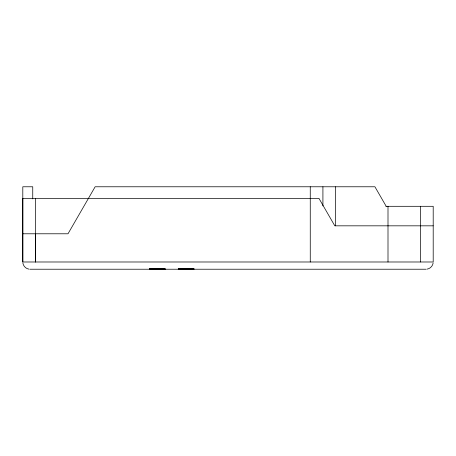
<?xml version="1.0" encoding="UTF-8"?>
<svg xmlns="http://www.w3.org/2000/svg" width="456" height="456" viewBox="0 0 456 456"><rect width="100%" height="100%" fill="white"/><g stroke="black" fill="none" stroke-linecap="round" stroke-linejoin="round"><path stroke-width="0.68" d="M385.89 206.306L433.2 206.306L433.2 261.989L22.8 261.989L22.8 198.349L318.938 198.349L334.807 225.828L433.2 225.828M35.454 198.349L35.454 261.989L35.454 233.785M433.137 262.935C432.755 266.099 430.076 268.778 426.913 269.16M22.8 233.785L68.001 233.785L95.139 186.778L374.923 186.778L386.192 206.306M193.908 268.858L193.931 269.222L193.977 268.858L178.279 268.858L178.279 269.222M30.033 269.222L425.967 269.222M29.087 269.16C25.924 268.778 23.245 266.099 22.863 262.935M420.546 206.306L420.546 261.989M387.999 206.306L387.999 261.989M335.57 186.778L335.57 225.811M322.916 186.778L322.916 205.941M310.262 186.778L310.262 261.989M193.84 268.858L193.817 269.222M193.709 268.858L193.709 269.222M193.452 268.858L193.452 269.222M193.384 268.858L193.35 269.222M193.196 268.858L193.196 269.222M193.15 268.858L193.15 269.222M192.951 268.858L192.951 269.222M192.859 268.858L192.859 269.222M192.66 268.858L192.66 269.222M192.603 268.858L192.597 269.222M192.409 268.858L192.409 269.222M192.027 268.858L192.027 269.222M191.925 268.858L191.925 269.222M191.759 268.858L191.759 269.222M191.281 268.858L191.235 269.222M191.161 268.858L191.201 269.222M191.024 268.858L191.024 269.222M190.95 268.858L190.956 269.222M190.705 268.858L190.682 269.222M190.562 268.858L190.562 269.222M190.528 268.858L190.528 269.222M190.357 268.858L190.357 269.222M190.317 268.858L190.3 269.222M190.215 268.858L190.215 269.222M190.135 268.858L190.101 269.222M190.032 268.858L190.032 269.222M189.947 268.858L189.947 269.222M189.65 268.858L189.65 269.222M189.411 268.858L189.411 269.222M189.348 268.858L189.348 269.222M188.63 268.858L188.579 269.222M188.482 268.858L188.482 269.222M188.174 268.858L188.174 269.222M188.1 268.858L188.111 269.222M187.786 268.858L187.843 269.222M187.718 268.858L187.701 269.222L187.655 268.858M187.581 268.858L187.564 269.222M187.445 268.858L187.445 269.222M187.37 268.858L187.37 269.222M187.051 268.858L187.091 269.222M186.937 268.858L186.937 269.222M186.527 268.858L186.527 269.222M186.407 268.858L186.373 269.222M186.316 268.858L186.316 269.222M186.23 268.858L186.253 269.222M185.9 268.858L185.9 269.222M185.797 268.858L185.82 269.222M185.7 268.858L185.7 269.222M185.358 268.858L185.347 269.222M185.13 268.858L185.13 269.222M185.062 268.858L185.068 269.222M184.959 268.858L184.959 269.222M184.925 268.858L184.925 269.222M184.817 268.858L184.822 269.222M184.458 268.858L184.458 269.222M184.412 268.858L184.412 269.222M184.315 268.858L184.315 269.222M184.224 268.858L184.224 269.222M184.059 268.858L184.059 269.222M183.819 268.858L183.859 269.222M183.135 268.858L183.204 269.222M183.067 268.858L183.067 269.222M182.902 268.858L182.902 269.222M182.6 268.858L182.6 269.222M182.508 268.858L182.508 269.222M182.411 268.858L182.411 269.222M182.297 268.858L182.309 269.222M182.2 268.858L182.2 269.222M182.132 268.858L182.132 269.222M182.018 268.858L182.018 269.222M181.961 268.858L181.95 269.222M181.801 268.858L181.807 269.222M181.596 268.858L181.573 269.222M181.511 268.858L181.511 269.222M181.345 268.858L181.345 269.222M181.266 268.858L181.266 269.222M181.197 268.858L181.197 269.222M181.117 268.858L181.117 269.222M180.764 268.858L180.764 269.222M180.684 268.858L180.707 269.222M180.508 268.858L180.508 269.222M180.348 268.858L180.348 269.222M180.114 268.858L180.114 269.222M180.017 268.858L180.04 269.222M179.943 268.858L179.943 269.222M179.852 268.858L179.852 269.222M179.573 268.858L179.573 269.222M179.436 268.858L179.493 269.222M179.225 268.858L179.14 269.222M179.071 268.858L179.054 269.222M178.98 268.858L178.98 269.222M178.872 268.858L178.872 269.222M178.815 268.858L178.815 269.222M178.706 268.858L178.729 269.222M178.615 268.858L178.592 269.222M178.524 268.858L178.547 269.222M178.461 268.858L178.461 269.222M165.135 269.222L165.135 268.858L149.357 268.858L149.357 269.222M165.026 268.858L165.026 269.222M164.781 268.858L164.781 269.222M164.667 268.858L164.65 269.222M164.536 268.858L164.536 269.222M164.456 268.858L164.422 269.222M164.223 268.858L164.223 269.222M164.023 268.858L164.023 269.222M163.932 268.858L163.921 269.222M163.675 268.858L163.67 269.222M163.482 268.858L163.482 269.222M163.1 268.858L163.1 269.222L162.997 268.858M162.832 268.858L162.832 269.222M162.353 268.858L162.353 269.222M162.302 268.858L162.307 269.222M162.211 268.858L162.165 269.222M162.097 268.858L162.097 269.222M162.028 268.858L162.022 269.222M161.863 268.858L161.863 269.222M161.777 268.858L161.755 269.222M161.635 268.858L161.601 269.222M161.39 268.858L161.373 269.222M161.287 268.858L161.287 269.222M161.207 268.858L161.207 269.222M161.11 268.858L161.173 269.222M161.019 268.858L161.019 269.222M160.723 268.858L160.723 269.222M160.529 268.858L160.529 269.222M160.13 268.858L160.13 269.222M159.834 268.858L159.782 269.222M159.554 268.858L159.554 269.222M159.247 268.858L159.247 269.222M159.172 268.858L159.184 269.222M158.882 268.858L158.882 269.222M158.773 268.858L158.791 269.222M158.654 268.858L158.637 269.222M158.517 268.858L158.443 269.222M158.095 268.858L158.124 269.222M158.01 268.858L158.01 269.222M157.599 268.858L157.599 269.222M157.388 268.858L157.445 269.222M157.349 268.858L157.303 269.222M156.972 268.858L156.972 269.222M156.875 268.858L156.875 269.222M156.778 268.858L156.778 269.222M156.425 268.858L156.425 269.222M156.203 268.858L156.203 269.222M156.129 268.858L156.14 269.222M156.032 268.858L156.032 269.222M155.889 268.858L155.895 269.222M155.496 268.858L155.49 269.222M155.388 268.858L155.388 269.222M155.296 268.858L155.296 269.222M155.125 268.858L155.131 269.222M154.544 268.858L154.544 269.222M154.253 268.858L154.253 269.222M154.208 268.858L154.208 269.222M153.974 268.858L153.974 269.222M153.672 268.858L153.672 269.222M153.581 268.858L153.581 269.222M153.484 268.858L153.484 269.222M153.37 268.858L153.37 269.222M153.273 268.858L153.273 269.222M153.091 268.858L153.034 269.222M152.874 268.858L152.874 269.222M152.657 268.858L152.646 269.222L152.549 268.858M152.469 268.858L152.492 269.222M152.418 268.858L152.401 269.222M152.338 268.858L152.338 269.222M151.871 268.858L151.871 269.222M151.58 268.858L151.58 269.222M151.187 268.858L151.187 269.222M151.016 268.858L151.09 269.222M150.742 268.858L150.742 269.222M150.645 268.858L150.645 269.222M150.508 268.858L150.508 269.222M150.258 268.858L150.258 269.222M150.212 268.858L150.212 269.222M150.144 268.858L150.144 269.222M150.058 268.858L150.058 269.222M149.887 268.858L149.887 269.222M149.665 268.858L149.665 269.222M149.511 268.858L149.511 269.222M32.746 198.884L32.746 186.778L22.8 186.778L22.8 261.989M193.595 269.222L193.595 268.858L193.572 269.222M188.755 269.222L188.755 268.858L188.71 269.222M179.715 269.222L179.715 268.858L179.67 269.222M164.901 269.222L164.901 268.858L164.884 269.222M160.483 269.222L160.483 268.858L160.421 269.222M159.685 269.222L159.685 268.858L159.651 269.222M154.932 269.222L154.932 268.858L154.897 269.222M149.785 269.222L149.785 268.858L149.779 269.222"/></g></svg>
